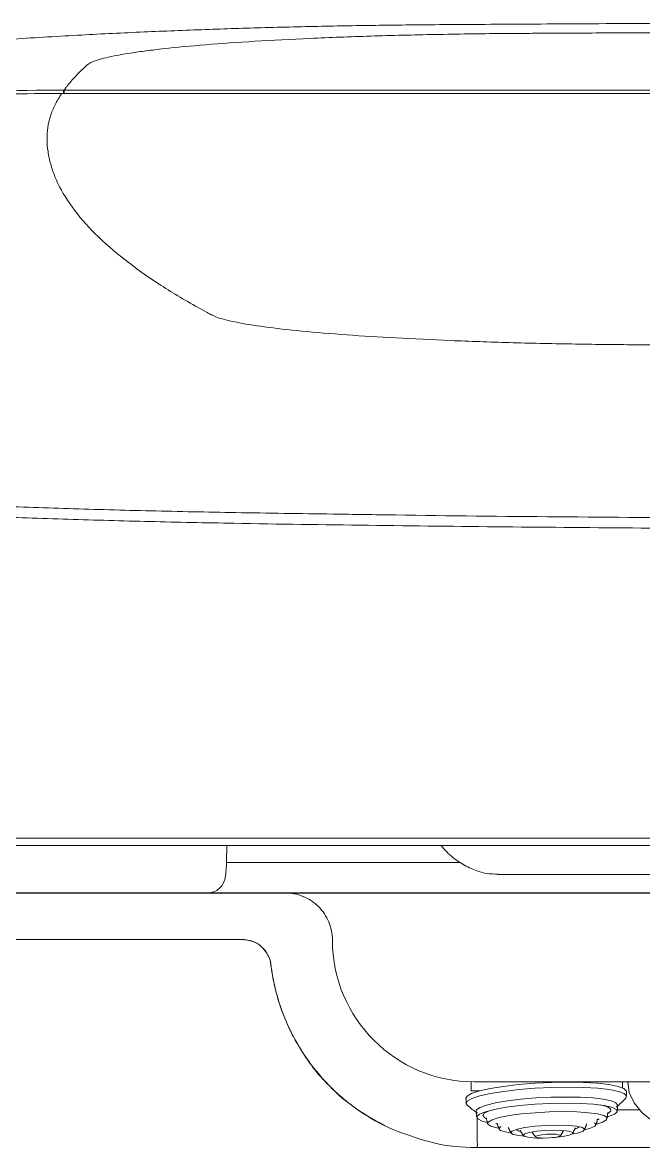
# Model space of a CAD drawing. Extents: x 2963 to 9049, y -570 to 1982.
# Drawn here: x 7704.3 to 7770.1, y 154.9 to 274 of the extents above; entities that cross this region are included whole.
import ezdxf

# ---------------------------------------------------------------- set-up
doc = ezdxf.new("R2010")
doc.units = 0
doc.header["$LTSCALE"] = 20
doc.header["$MEASUREMENT"] = 0
doc.layers.get('0').update_dxf_attribs({"linetype": 'CONTINUOUS'})
doc.layers.add('00_COMPONENTS', color=7, linetype='CONTINUOUS')

msp = doc.modelspace()

# ---------------------------------------------------------------- linework, layer by layer
at = {"color": 7, "linetype": 'Continuous', "lineweight": 15}
for p, q in [((7708.73, 266.79), (7917.12, 266.79)), ((7708.73, 266.44), (7708.73, 266.79)), ((7917.36, 266.44), (7708.49, 266.44)), ((7708.49, 266.44), (7708.49, 266.44)), ((7750.68, 185.03), (7725.93, 185.03)), ((7691, 181.78), (7717.32, 181.78)), ((7717.32, 181.78), (7723.83, 181.78)), ((7724.25, 181.82), (7732.14, 181.82)), ((7708.86, 176.87), (7692.93, 176.87)), ((7708.86, 176.87), (7692.93, 176.87)), ((7727.65, 176.87), (7708.86, 176.87)), ((7727.65, 176.87), (7708.86, 176.87)), ((7752.75, 160.87), (7751.84, 160.87)), ((7752.14, 161.82), (7802.07, 161.82)), ((7767.3, 158.87), (7769.62, 158.87)), ((7767.3, 158.87), (7769.62, 158.87)), ((7804.89, 154.87), (7752.47, 154.87)), ((7804.89, 154.87), (7752.47, 154.87))]:
    msp.add_line(p, q, dxfattribs=at)
at = {"color": 7, "linetype": 'Continuous', "lineweight": 15, "flags": 128}
for points in [[(7708.69, 266.44), (7708.69, 266.53), (7708.69, 266.63), (7708.69, 266.71), (7708.69, 266.76), (7708.69, 266.79)], [(7751.28, 160.08), (7751.4, 160.31), (7751.88, 160.59), (7752.71, 160.86), (7753.85, 161.11), (7755.24, 161.34), (7756.84, 161.52), (7758.56, 161.66), (7760.33, 161.75), (7762.08, 161.78), (7763.73, 161.75), (7765.2, 161.66), (7766.44, 161.52), (7767.39, 161.34), (7768, 161.11), (7768.25, 160.86), (7768.26, 160.82)], [(7768.19, 160.08), (7768.28, 160.33), (7768.02, 160.58), (7767.41, 160.8), (7766.47, 160.99), (7765.23, 161.13), (7763.75, 161.21), (7762.1, 161.24), (7760.36, 161.21), (7758.58, 161.13), (7756.86, 160.99), (7755.27, 160.8), (7753.87, 160.58), (7752.74, 160.33), (7751.91, 160.05), (7751.42, 159.78), (7751.3, 159.5), (7751.41, 159.35)], [(7777.31, 155.59), (7776.22, 155.74), (7774.33, 156.17), (7772.62, 156.79), (7771.14, 157.59), (7769.94, 158.53), (7769.08, 159.58), (7768.57, 160.7), (7768.43, 161.87)], [(7761.87, 160.21), (7760.27, 160.19), (7758.66, 160.11), (7757.09, 159.98), (7755.66, 159.8), (7754.42, 159.59), (7753.44, 159.36), (7752.75, 159.11), (7752.39, 158.85), (7752.35, 158.7)], [(7767.31, 159.36), (7767.15, 159.59), (7766.64, 159.8), (7765.81, 159.98), (7764.7, 160.11), (7763.37, 160.19), (7761.87, 160.21)], [(7761.88, 159.56), (7760.24, 159.53), (7758.58, 159.44), (7756.98, 159.3), (7755.53, 159.12), (7754.29, 158.9), (7753.33, 158.65), (7752.7, 158.39), (7752.43, 158.13), (7752.53, 157.89), (7753, 157.66), (7753.53, 157.53)], [(7754.18, 158.87), (7753.73, 158.73), (7753.21, 158.49), (7753.05, 158.24), (7753.24, 158.03)], [(7761.61, 158.67), (7760.11, 158.64), (7758.59, 158.55), (7757.14, 158.42), (7755.86, 158.24), (7754.81, 158.03), (7754.05, 157.8), (7753.64, 157.56), (7753.58, 157.33), (7753.9, 157.11), (7754.56, 156.94), (7754.75, 156.9)], [(7765.08, 157.35), (7765.72, 157.56), (7766.14, 157.8), (7766.19, 158.03), (7765.88, 158.24), (7765.22, 158.42), (7764.24, 158.55), (7763.02, 158.64), (7761.61, 158.67)], [(7766.24, 158.09), (7766.38, 158.13), (7767.01, 158.39), (7767.29, 158.65), (7767.18, 158.9), (7766.72, 159.12), (7765.9, 159.3), (7764.79, 159.44), (7763.43, 159.53), (7761.88, 159.56)], [(7766.48, 158.61), (7766.61, 158.73), (7766.59, 158.97), (7766.2, 159.19), (7765.47, 159.37), (7765.47, 159.37)], [(7761, 157.23), (7759.79, 157.2), (7758.59, 157.11), (7757.52, 156.97), (7756.69, 156.8), (7756.17, 156.61), (7756.03, 156.42), (7756.26, 156.25), (7756.86, 156.12), (7757.43, 156.05)], [(7762.48, 156.28), (7763.18, 156.42), (7763.7, 156.61), (7763.84, 156.8), (7763.61, 156.97), (7763.01, 157.11), (7762.11, 157.2), (7761, 157.23)], [(7763.84, 156.75), (7764.34, 156.87), (7764.87, 157.08), (7765.06, 157.29), (7764.9, 157.49)], [(7754.96, 157.08), (7754.77, 156.87), (7754.92, 156.68), (7755.42, 156.51), (7756.03, 156.41)], [(7760.67, 156.69), (7759.7, 156.66), (7758.77, 156.58), (7758, 156.46), (7757.5, 156.31), (7757.32, 156.16), (7757.5, 156.03), (7758.01, 155.92), (7758.78, 155.87), (7759.45, 155.86)], [(7760.32, 156.28), (7759.8, 156.26), (7759.31, 156.22), (7758.92, 156.15), (7758.69, 156.07), (7758.64, 155.99), (7758.8, 155.92), (7759.14, 155.88), (7759.6, 155.86), (7760.11, 155.88), (7760.6, 155.92), (7761, 155.99), (7761.23, 156.07), (7761.27, 156.15), (7761.11, 156.22), (7760.78, 156.26), (7760.32, 156.28)], [(7760.48, 155.91), (7760.67, 155.92), (7761.54, 156.03), (7762.19, 156.16), (7762.54, 156.31), (7762.54, 156.46), (7762.19, 156.58), (7761.53, 156.66), (7760.67, 156.69)], [(7762.77, 156.82), (7763.06, 156.92), (7763.26, 157.07)]]:
    msp.add_lwpolyline(points, dxfattribs=at)
at = {"color": 7, "linetype": 'Continuous', "lineweight": 15}
for centre, radius, start, end in [((7723.83, 183.78), 2, 270, 355), ((7752.14, 176.82), 15, 180, 270), ((7759.42, 168.51), 12.17, 309.6481, 316.1379), ((7759.42, 168.51), 12.17, 228.8616, 235.3514), ((7759.42, 168.51), 12.17, 304.3844, 305.51), ((7759.42, 168.51), 12.17, 239.4895, 240.6151), ((7759.42, 168.51), 12.17, 245.7655, 246.6879), ((7759.42, 168.51), 12.17, 298.3117, 299.234), ((7757.13, 157.41), 0.844, 229.1498, 267.0828)]:
    msp.add_arc(centre, radius, start, end, dxfattribs=at)
for points, knots in [([(7812.93, 273.95), (7809.19, 273.95), (7802.02, 273.95), (7791.73, 273.93), (7782.37, 273.9), (7773.93, 273.87), (7766.54, 273.84), (7760.16, 273.8), (7754.75, 273.77), (7750.15, 273.74), (7746.3, 273.71), (7741.81, 273.66), (7736.3, 273.57), (7729.75, 273.41), (7723.19, 273.2), (7716.7, 272.94), (7709.94, 272.61), (7703.33, 272.21), (7697.2, 271.77), (7691.47, 271.3), (7685.59, 270.74), (7679.19, 270.04), (7672.96, 269.26), (7666.9, 268.4), (7662.38, 267.7), (7659.11, 267.17), (7657.72, 266.93), (7657.21, 266.84)], [0, 0, 0, 0, 0.070455, 0.135104, 0.193948, 0.246989, 0.29423, 0.333385, 0.367403, 0.396306, 0.420078, 0.440185, 0.481122, 0.524531, 0.565128, 0.607203, 0.650633, 0.698182, 0.737901, 0.773078, 0.812433, 0.853317, 0.901758, 0.935931, 0.972857, 0.989809, 1, 1, 1, 1]), ([(7708.73, 266.79), (7708.81, 266.89), (7708.88, 266.99), (7709, 267.14), (7709.03, 267.18), (7709.1, 267.27), (7709.13, 267.31), (7709.24, 267.45), (7709.31, 267.53), (7709.53, 267.8), (7709.68, 267.97), (7710.17, 268.5), (7710.51, 268.85), (7710.98, 269.28), (7711.07, 269.37), (7711.22, 269.5), (7711.28, 269.55), (7711.41, 269.63), (7711.49, 269.68), (7711.95, 269.89), (7712.48, 270.06), (7713.88, 270.4), (7714.75, 270.56), (7716.29, 270.8), (7716.85, 270.88), (7717.73, 271), (7718.04, 271.03), (7718.67, 271.11), (7718.99, 271.15), (7720.65, 271.33), (7722.13, 271.47), (7725.34, 271.73), (7727.08, 271.85), (7730.78, 272.08), (7732.74, 272.18), (7736.85, 272.36), (7738.99, 272.45), (7743.42, 272.58), (7745.7, 272.64), (7750.36, 272.73), (7752.73, 272.77), (7755.73, 272.79), (7756.33, 272.8), (7757.53, 272.8), (7758.13, 272.81), (7759.33, 272.81), (7759.93, 272.82), (7760.83, 272.82), (7761.13, 272.82), (7761.74, 272.83), (7762.04, 272.83), (7764.74, 272.84), (7767.15, 272.86), (7774.37, 272.89), (7779.18, 272.91), (7793.64, 272.95), (7803.28, 272.97), (7812.93, 272.97)], [0.7121402, 0.7121402, 0.7121402, 0.7121402, 0.719641, 0.719641, 0.7228269, 0.7228269, 0.7260128, 0.7260128, 0.7323846, 0.7323846, 0.7451281, 0.7451281, 0.7706153, 0.7706153, 0.7769871, 0.7769871, 0.780173, 0.780173, 0.7833589, 0.7833589, 0.7961025, 0.7961025, 0.8088461, 0.8088461, 0.8152179, 0.8152179, 0.8184038, 0.8184038, 0.8215897, 0.8215897, 0.8343333, 0.8343333, 0.8470769, 0.8470769, 0.8598205, 0.8598205, 0.8725641, 0.8725641, 0.8853077, 0.8853077, 0.8980513, 0.8980513, 0.9012372, 0.9012372, 0.9044231, 0.9044231, 0.907609, 0.907609, 0.9092019, 0.9092019, 0.9107949, 0.9107949, 0.9235384, 0.9235384, 0.9490256, 0.9490256, 1, 1, 1, 1]), ([(7708.69, 266.79), (7708.7, 266.79), (7708.72, 266.79), (7708.73, 266.79), (7708.73, 266.79), (7708.73, 266.79), (7708.73, 266.79)], [0, 0, 0, 0, 0.00004062858, 0.00004062858, 0.00004062858, 0.00004068858, 0.00004068858, 0.00004068858, 0.00004068858]), ([(7708.49, 266.44), (7708.49, 266.44), (7704.64, 266.44), (7696.93, 266.31), (7685.93, 265.76), (7674.37, 264.84), (7666.69, 263.88), (7662.29, 263.34)], [0, 0, 0, 0, 0.000001, 0.249428, 0.498855, 0.713152, 1, 1, 1, 1]), ([(7812.93, 239.62), (7808.06, 239.63), (7798.32, 239.64), (7783.74, 239.71), (7771.79, 239.81), (7762.42, 239.91), (7755.83, 240.06), (7749.58, 240.28), (7743.79, 240.55), (7738.47, 240.89), (7733.76, 241.28), (7729.81, 241.73), (7726.81, 242.22), (7724.79, 242.73), (7723.89, 243.26), (7721.71, 244.44), (7718.51, 246.38), (7714.71, 249.1), (7711.56, 251.94), (7709.2, 254.79), (7707.92, 257.12), (7707.29, 258.96), (7707.01, 260.28), (7706.9, 261.58), (7706.97, 262.83), (7707.26, 264.04), (7707.75, 265.24), (7708.24, 266.04), (7708.49, 266.44)], [0, 0, 0, 0, 0.0336549, 0.0673096, 0.1009654, 0.1168253, 0.1326796, 0.1485348, 0.1643908, 0.1802438, 0.1970581, 0.213873, 0.2306869, 0.2475007, 0.2643252, 0.2811549, 0.3604902, 0.4506451, 0.5407981, 0.6309519, 0.7211056, 0.7630925, 0.8050819, 0.847127, 0.8857939, 0.9238621, 0.9619308, 1, 1, 1, 1]), ([(7812.93, 220.28), (7805.73, 220.29), (7791.33, 220.3), (7772.14, 220.42), (7755.34, 220.56), (7740.95, 220.72), (7728.4, 220.9), (7717.78, 221.12), (7709.04, 221.36), (7700.52, 221.66), (7692.4, 222.02), (7684.8, 222.42), (7677.67, 222.86), (7671.04, 223.36), (7664.61, 223.94), (7658.48, 224.57), (7652.67, 225.29), (7647.59, 226.03), (7643.2, 226.82), (7639.71, 227.64), (7637.06, 228.49), (7635.05, 229.34), (7633.48, 230.2), (7632.16, 231.06), (7629.96, 232.46), (7626.93, 234.41), (7623.7, 236.98), (7620.99, 239.61), (7618.99, 242.27), (7617.77, 244.42), (7617.47, 245.66), (7617.37, 246.05)], [0, 0, 0, 0, 0.045708, 0.091417, 0.12226, 0.153108, 0.183927, 0.203525, 0.223123, 0.243303, 0.263483, 0.283067, 0.30265, 0.32281, 0.342974, 0.366582, 0.39019, 0.414353, 0.438516, 0.463245, 0.487996, 0.512833, 0.537745, 0.562669, 0.587513, 0.660767, 0.734021, 0.812707, 0.891393, 0.966592, 1, 1, 1, 1]), ([(7642.46, 228.18), (7642.98, 228.05), (7644.59, 227.67), (7648.25, 227.05), (7653.25, 226.32), (7659.04, 225.62), (7665.14, 224.99), (7671.51, 224.44), (7678.07, 223.96), (7685.15, 223.52), (7692.72, 223.13), (7700.75, 222.79), (7709.16, 222.49), (7717.88, 222.25), (7727.25, 222.06), (7733.76, 221.97), (7737.21, 221.92)], [0, 0, 0, 0, 0.03985, 0.122584, 0.205558, 0.288531, 0.371264, 0.439972, 0.508921, 0.577855, 0.646542, 0.715303, 0.784316, 0.853329, 0.922091, 1, 1, 1, 1]), ([(7737.21, 221.92), (7739.41, 221.89), (7747.26, 221.76), (7760.97, 221.62), (7778.24, 221.49), (7795.58, 221.42), (7807.15, 221.41), (7812.93, 221.41)], [0, 0, 0, 0, 0.088757, 0.316434, 0.544414, 0.77242, 1, 1, 1, 1]), ([(7613.85, 187.86), (7613.98, 187.86), (7614.24, 187.85), (7615.75, 187.85), (7618.11, 187.85), (7621.32, 187.85), (7624.76, 187.84), (7627.48, 187.84), (7629.36, 187.85), (7631.74, 187.84), (7634.55, 187.82), (7638.1, 187.79), (7642.29, 187.77), (7647.44, 187.75), (7653.2, 187.73), (7659.36, 187.71), (7665.73, 187.7), (7672.77, 187.68), (7680.51, 187.66), (7688.94, 187.65), (7697.96, 187.63), (7707.47, 187.62), (7717.07, 187.61), (7726.68, 187.61), (7739.28, 187.61), (7755.15, 187.61), (7774.33, 187.61), (7793.61, 187.61), (7806.49, 187.61), (7812.93, 187.61)], [0, 0, 0, 0, 0.082443, 0.164914, 0.247393, 0.329863, 0.412307, 0.446635, 0.480977, 0.515288, 0.549572, 0.574452, 0.599413, 0.624364, 0.64923, 0.669627, 0.690091, 0.710529, 0.730893, 0.751422, 0.772041, 0.79266, 0.813188, 0.831864, 0.850556, 0.887894, 0.925278, 0.962662, 1, 1, 1, 1]), ([(7812.93, 186.82), (7807.63, 186.82), (7797.02, 186.82), (7781.15, 186.82), (7766.57, 186.82), (7753.27, 186.82), (7741.25, 186.82), (7729.35, 186.82), (7718.19, 186.82), (7707.87, 186.82), (7698.45, 186.82), (7689.5, 186.82), (7681.14, 186.82), (7673.47, 186.82), (7666.49, 186.82), (7660.17, 186.82), (7654.06, 186.82), (7648.33, 186.82), (7643.22, 186.82), (7639.06, 186.82), (7635.53, 186.82), (7632.72, 186.82), (7630.35, 186.82), (7628.47, 186.82), (7625.38, 186.82), (7621.33, 186.82), (7617.75, 186.82), (7615.41, 186.82), (7615.04, 186.82), (7614.85, 186.82)], [0, 0, 0, 0, 0.030841, 0.061695, 0.092537, 0.116115, 0.139723, 0.163281, 0.186791, 0.207202, 0.227703, 0.248205, 0.268618, 0.288884, 0.309224, 0.329589, 0.349889, 0.37467, 0.399537, 0.424413, 0.449208, 0.483543, 0.517905, 0.552299, 0.586678, 0.689991, 0.793339, 0.896687, 1, 1, 1, 1]), ([(7748.65, 186.82), (7748.85, 186.59), (7749.45, 185.9), (7750.57, 185.04), (7751.99, 184.27), (7753.37, 183.84), (7754.29, 183.81), (7754.71, 183.8)], [0, 0, 0, 0, 0.1165229, 0.3537196, 0.5867509, 0.8142291, 1, 1, 1, 1]), ([(7812.93, 183.78), (7810.35, 183.78), (7805.2, 183.78), (7797.81, 183.78), (7790.84, 183.78), (7784.36, 183.78), (7777.77, 183.78), (7771.34, 183.78), (7765.16, 183.78), (7759.62, 183.78), (7756.3, 183.78), (7754.7, 183.78)], [0, 0, 0, 0, 0.108654, 0.217309, 0.316411, 0.415793, 0.514757, 0.637884, 0.761599, 0.885196, 1, 1, 1, 1]), ([(7732.14, 181.82), (7732.47, 181.82), (7732.79, 181.79), (7733.43, 181.66), (7733.75, 181.56), (7734.36, 181.31), (7734.64, 181.16), (7735.19, 180.8), (7735.44, 180.59), (7735.91, 180.13), (7736.11, 179.88), (7736.47, 179.33), (7736.63, 179.04), (7736.88, 178.44), (7736.98, 178.12), (7737.11, 177.48), (7737.14, 177.15), (7737.14, 176.82)], [0, 0, 0, 0, 0.125, 0.125, 0.25, 0.25, 0.375, 0.375, 0.5, 0.5, 0.625, 0.625, 0.75, 0.75, 0.875, 0.875, 1, 1, 1, 1]), ([(7730.63, 174.23), (7730.62, 174.33), (7730.6, 174.43), (7730.55, 174.63), (7730.53, 174.73), (7730.43, 175.02), (7730.34, 175.2), (7730.15, 175.53), (7730.05, 175.68), (7729.81, 175.96), (7729.68, 176.08), (7729.28, 176.41), (7728.98, 176.58), (7728.5, 176.75), (7728.34, 176.79), (7728, 176.85), (7727.83, 176.87), (7727.65, 176.87)], [0, 0, 0, 0, 0.0625, 0.0625, 0.125, 0.125, 0.25, 0.25, 0.375, 0.375, 0.5, 0.5, 0.75, 0.75, 0.875, 0.875, 1, 1, 1, 1]), ([(7730.63, 174.23), (7730.63, 174.23), (7730.6, 174.52), (7730.5, 174.84), (7730.23, 175.43), (7729.82, 176.01), (7729.05, 176.59), (7728.26, 176.83), (7727.8, 176.87), (7727.65, 176.87), (7727.65, 176.87)], [0, 0, 0, 0, 0.000012, 0.178068, 0.198228, 0.412471, 0.647544, 0.900511, 0.999988, 1, 1, 1, 1]), ([(7736.82, 161.41), (7736.71, 161.52), (7736.61, 161.62), (7736.41, 161.84), (7736.31, 161.94), (7736.01, 162.27), (7735.81, 162.5), (7735.24, 163.18), (7734.88, 163.65), (7734.19, 164.62), (7733.86, 165.13), (7733.24, 166.17), (7732.95, 166.7), (7732.16, 168.32), (7731.72, 169.45), (7731.21, 171.2), (7731.06, 171.8), (7730.87, 172.7), (7730.81, 173.01), (7730.74, 173.46), (7730.71, 173.61), (7730.67, 173.92), (7730.65, 174.07), (7730.63, 174.23)], [0, 0, 0, 0, 0.03125, 0.03125, 0.0625, 0.0625, 0.125, 0.125, 0.25, 0.25, 0.375, 0.375, 0.5, 0.5, 0.75, 0.75, 0.875, 0.875, 0.9375, 0.9375, 0.96875, 0.96875, 1, 1, 1, 1]), ([(7736.82, 161.41), (7736.82, 161.41), (7735.63, 162.5), (7733.83, 164.95), (7732.02, 168.52), (7731.07, 171.5), (7730.73, 173.43), (7730.63, 174.23), (7730.63, 174.23)], [0, 0, 0, 0, 0.000005, 0.364828, 0.600078, 0.835301, 0.999996, 1, 1, 1, 1]), ([(7743.45, 156.8), (7742.25, 157.34), (7741.08, 157.99), (7739.42, 159.14), (7738.88, 159.56), (7738.09, 160.22), (7737.83, 160.45), (7737.44, 160.8), (7737.25, 160.98), (7737.07, 161.16), (7736.94, 161.29), (7736.88, 161.35), (7736.82, 161.41)], [0, 0, 0, 0, 0.5, 0.5, 0.75, 0.75, 0.875, 0.875, 0.9375, 0.96875, 0.96875, 1, 1, 1, 1]), ([(7743.45, 156.8), (7742.31, 157.39), (7739.98, 158.58), (7737.69, 160.45), (7736.82, 161.41), (7736.82, 161.41)], [0, 0, 0, 0, 0.491085, 0.999993, 1, 1, 1, 1]), ([(7752.47, 154.87), (7752.48, 154.94), (7752.49, 155.07), (7752.47, 155.82), (7752.48, 156.56), (7752.48, 157.29), (7752.48, 157.83), (7752.48, 158.09)], [0, 0, 0, 0, 0.342497, 0.563011, 0.717901, 0.863117, 1, 1, 1, 1]), ([(7752.47, 154.87), (7752.47, 154.87), (7750.77, 154.87), (7747.87, 155.15), (7744.94, 156.25), (7743.45, 156.8)], [0, 0, 0, 0, 0.000005, 0.494913, 1, 1, 1, 1]), ([(7752.47, 154.87), (7752.47, 154.87), (7750.77, 154.87), (7747.87, 155.15), (7744.94, 156.25), (7743.45, 156.8)], [0, 0, 0, 0, 0.000005, 0.494913, 1, 1, 1, 1]), ([(7752.47, 154.87), (7752.47, 154.87), (7752.47, 154.87), (7752.47, 154.89), (7752.47, 154.91)], [0, 0, 0, 0, 0.383736, 1, 1, 1, 1])]:
    msp.add_open_spline(points, degree=3, knots=knots, dxfattribs=at)
for points, degree in [([(7677.63, 265.39), (7687.96, 266.32), (7698.32, 266.78), (7708.69, 266.79)], 3), ([(7917.36, 266.44), (7708.49, 266.44)], 1), ([(7725.93, 184.78), (7725.96, 186.82)], 1), ([(7725.83, 183.6), (7725.93, 184.78)], 1), ([(7751.84, 161.83), (7751.84, 160.87)], 1), ([(7751.84, 161.83), (7751.84, 160.87)], 1), ([(7767.84, 161.19), (7767.84, 161.82)], 1), ([(7767.84, 161.19), (7767.84, 161.82)], 1), ([(7768.28, 160.29), (7768.26, 160.82)], 1), ([(7768.43, 161.82), (7768.43, 161.69)], 1), ([(7751.28, 160.08), (7751.3, 159.54)], 1), ([(7752.35, 158.7), (7752.42, 158.05)], 1), ([(7766.21, 157.93), (7766.3, 158.58)], 1), ([(7767.3, 158.7), (7767.31, 159.36)], 1), ([(7753.42, 158.01), (7753.56, 157.38)], 1), ([(7754.57, 157.44), (7754.77, 156.83)], 1), ([(7763.84, 156.75), (7764.06, 157.36)], 1), ([(7765.06, 157.27), (7765.21, 157.91)], 1), ([(7755.76, 157), (7756.03, 156.41)], 1), ([(7757, 156.69), (7757.33, 156.13)], 1), ([(7758.26, 156.51), (7758.64, 155.99)], 1), ([(7761.28, 156.11), (7761.61, 156.65)], 1), ([(7762.57, 156.36), (7762.86, 156.94)], 1)]:
    msp.add_open_spline(points, degree=degree, dxfattribs=at)
at = {"layer": '00_COMPONENTS', "color": 7, "linetype": 'Continuous'}
msp.add_line((7617.69, 181.82), (7812.93, 181.82), dxfattribs=at)

doc.saveas('drawing.dxf')
